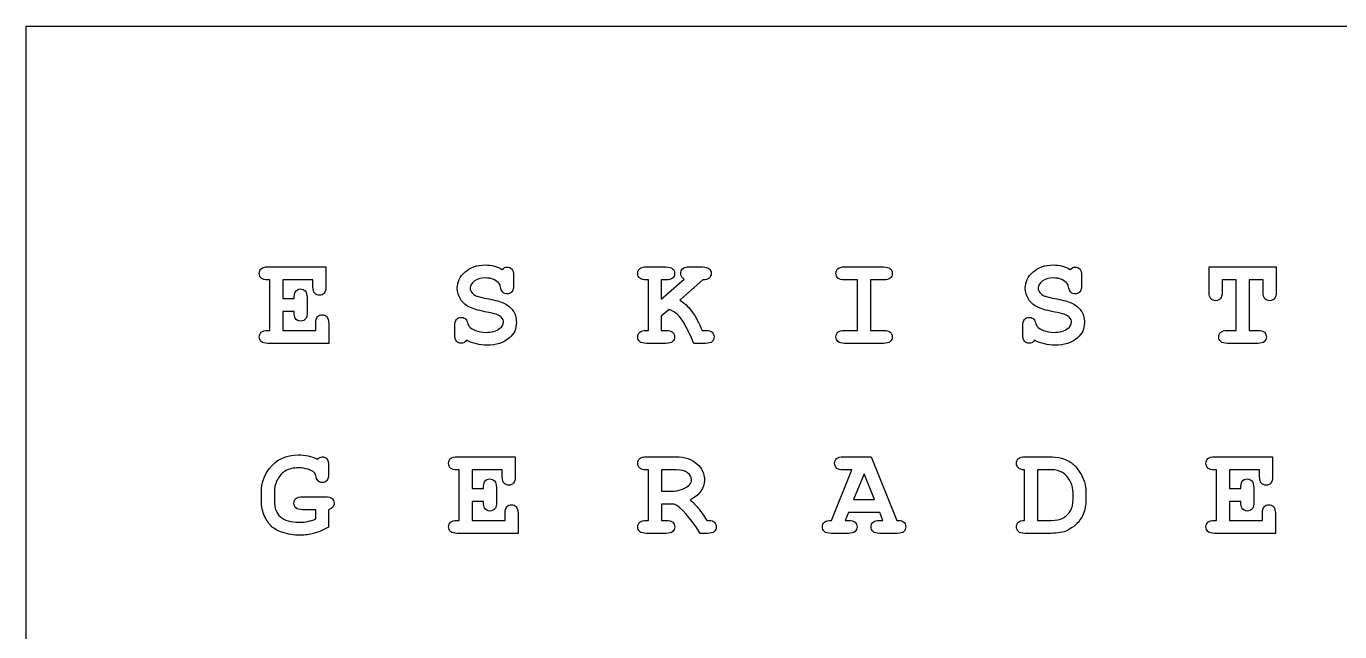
# Model space of a CAD drawing. Extents: x -6 to 224, y 54 to 284.
# Drawn here: x -6 to 108.9, y 231.3 to 284.2 of the extents above; entities that cross this region are included whole.
import ezdxf

# ---------------------------------------------------------------- set-up
doc = ezdxf.new("R2010")
doc.units = 0
doc.layers.add('Ebene_1', color=7, linetype='CONTINUOUS')

msp = doc.modelspace()

# ---------------------------------------------------------------- linework, layer by layer
at = {"layer": 'Ebene_1', "color": 2}
msp.add_lwpolyline([(-6.010717, 284.2012), (223.725, 284.2012), (223.725, 54.46548), (-6.010717, 54.46548)], close=True, dxfattribs=at)
at = {"layer": 'Ebene_1', "color": 7}
for points in [[(15.117473, 263.180947), (20.188654, 263.175447), (20.188654, 261.455655)], [(48.217952, 263.180947), (49.932232, 263.175447)], [(51.977237, 263.180959), (53.129277, 263.175459)], [(65.553672, 263.180947), (68.965695, 263.175447)], [(97.441474, 260.976086), (97.441474, 263.180947), (103.29538, 263.175447), (103.29538, 260.976098)], [(15.117473, 257.624697), (15.293862, 257.624697), (15.293862, 262.045444), (15.117473, 262.045444)], [(19.058662, 261.455655), (19.058662, 262.045456), (16.423853, 262.045456), (16.423853, 260.413858), (17.416041, 260.413858)], [(36.609358, 262.420269), (36.609358, 261.571397)], [(48.217952, 257.624697), (48.394341, 257.624697), (48.394341, 262.045444), (48.217952, 262.045444)], [(49.932232, 262.045456), (49.524333, 262.045456), (49.524333, 260.369761), (51.530756, 262.095065)], [(53.167862, 262.045468), (51.139389, 260.270554)], [(65.553672, 257.624697), (66.694688, 257.624697), (66.694688, 262.045444), (65.553672, 262.045444)], [(68.965695, 262.045456), (67.824679, 262.045444)], [(67.824679, 262.045444), (67.824679, 257.624697), (68.965695, 257.624697)], [(86.284882, 262.420269), (86.284882, 261.571397)], [(99.039998, 257.624697), (99.795163, 257.624697), (99.795163, 262.045444), (98.571465, 262.045444), (98.571465, 260.976086)], [(102.16539, 260.976098), (102.16539, 262.045456), (100.92515, 262.045444)], [(100.92515, 262.045444), (100.92515, 257.624697), (101.68583, 257.624697)], [(18.54603, 260.49654), (18.54603, 259.195672)], [(17.416045, 259.283867), (16.423853, 259.283855)], [(16.423853, 259.283855), (16.423853, 257.624697), (19.306709, 257.624697), (19.306709, 258.236546)], [(50.218864, 259.465756), (49.524333, 258.875955)], [(49.524333, 258.875955), (49.524333, 257.624697), (49.932232, 257.624697)], [(20.436701, 258.236546), (20.436701, 256.494705), (15.117473, 256.494705)], [(31.455495, 257.255381), (31.455495, 258.01606)], [(53.090692, 257.624721), (53.39386, 257.624721)], [(81.131018, 257.255381), (81.131018, 258.01606)], [(49.932232, 256.494705), (48.217952, 256.494705)], [(53.39386, 256.494729), (52.3686, 256.494729)], [(68.965695, 256.494705), (65.553672, 256.494705)], [(101.68583, 256.494705), (99.039998, 256.494705)], [(20.431189, 245.83111), (20.431189, 245.097993)], [(31.675981, 246.586279), (36.747162, 246.580779), (36.747162, 244.860987)], [(48.228977, 246.586279), (50.786616, 246.580779)], [(65.437917, 246.586279), (67.879801, 246.580779), (70.128759, 241.03004)], [(81.345992, 246.586279), (83.710706, 246.580779)], [(97.910007, 246.586279), (102.98119, 246.580779), (102.98119, 244.860987)], [(31.675981, 241.030028), (31.85237, 241.030028), (31.85237, 245.450775), (31.675981, 245.450775)], [(35.61717, 244.860987), (35.61717, 245.450787), (32.982361, 245.450787), (32.982361, 243.81919), (33.974549, 243.81919)], [(48.228977, 241.030028), (48.405365, 241.030028), (48.405365, 245.450775), (48.228977, 245.450775)], [(50.830713, 245.450775), (49.535357, 245.450775), (49.535357, 243.582155)], [(64.401632, 241.030028), (66.176545, 245.450775), (65.437917, 245.450775)], [(81.290871, 241.030028), (81.290871, 245.450775)], [(83.611487, 245.450775), (82.420862, 245.450775), (82.420862, 241.030028)], [(97.910007, 241.030028), (98.086396, 241.030028), (98.086396, 245.450775), (97.910007, 245.450775)], [(101.8512, 244.860987), (101.8512, 245.450787), (99.216387, 245.450787), (99.216387, 243.81919), (100.20857, 243.81919)], [(14.555233, 242.716747), (14.555233, 243.532546)], [(15.685225, 243.532542), (15.685225, 242.716743)], [(35.104538, 243.901872), (35.104538, 242.601004)], [(49.535357, 243.582155), (50.417301, 243.582155)], [(101.33858, 243.901872), (101.33858, 242.601004)], [(18.149157, 243.102594), (20.155581, 243.097094)], [(33.974553, 242.689198), (32.982361, 242.689186)], [(32.982361, 242.689186), (32.982361, 241.030028), (35.865217, 241.030028), (35.865217, 241.641877)], [(50.654324, 242.45218), (49.535357, 242.452164)], [(49.535357, 242.452164), (49.535357, 241.030028), (49.943256, 241.030028)], [(85.535229, 242.882112), (85.535229, 243.416791)], [(86.66522, 243.389242), (86.66522, 242.849051)], [(100.20857, 242.689198), (99.216387, 242.689186)], [(99.216387, 242.689186), (99.216387, 241.030028), (102.09924, 241.030028), (102.09924, 241.641877)], [(19.301197, 241.156804), (19.301197, 241.96709), (18.149157, 241.96709)], [(20.431189, 241.967094), (20.431189, 240.451252)], [(36.995209, 241.641877), (36.995209, 239.900037), (31.675981, 239.900037)], [(68.640478, 241.719047), (65.895425, 241.719047), (65.619818, 241.030028), (65.895425, 241.030028)], [(68.634966, 241.030044), (68.910573, 241.030044), (68.640478, 241.719047)], [(103.22923, 241.641877), (103.22923, 239.900037), (97.910007, 239.900037)], [(82.420862, 241.030028), (83.622512, 241.030028)], [(49.943256, 239.900037), (48.228977, 239.900037)], [(53.575765, 239.900053), (52.930843, 239.900053)], [(65.895425, 239.900037), (64.374071, 239.900037)], [(70.15632, 239.900053), (68.634966, 239.900053)], [(83.617, 239.900049), (81.345992, 239.900049)]]:
    msp.add_lwpolyline(points, dxfattribs=at)
for points in [[(32.491779, 256.781336)], [(82.167303, 256.781336)], [(68.171945, 242.849039), (67.262439, 245.086973), (66.347422, 242.849039)], [(20.431189, 241.967102)], [(81.290871, 241.03004)]]:
    msp.add_lwpolyline(points, close=True, dxfattribs=at)
for points in [[(14.533185, 263.021095), (14.650778, 263.127663), (14.84554, 263.180947), (15.117473, 263.180947)], [(32.359488, 262.734463), (32.811485, 263.142362), (33.399448, 263.346312), (34.123377, 263.346312)], [(34.123377, 263.346312), (34.413684, 263.346312), (34.681942, 263.313239), (34.928151, 263.247092)], [(34.928151, 263.247092), (35.178036, 263.184619), (35.404034, 263.087237), (35.606146, 262.954948)], [(35.606146, 262.954948), (35.753137, 263.098264), (35.900127, 263.169922), (36.047118, 263.169922)], [(36.047118, 263.169922), (36.212483, 263.169922), (36.346612, 263.111126), (36.449506, 262.993533)], [(47.633664, 263.021095), (47.751257, 263.127663), (47.946019, 263.180947), (48.217952, 263.180947)], [(49.932232, 263.175447), (50.204165, 263.175447), (50.39709, 263.124), (50.511008, 263.021107)], [(51.392949, 263.021107), (51.510541, 263.127675), (51.705304, 263.180959), (51.977237, 263.180959)], [(53.129277, 263.175459), (53.40121, 263.175459), (53.594135, 263.124012), (53.708053, 263.021119)], [(64.969384, 263.021095), (65.086977, 263.127663), (65.281739, 263.180947), (65.553672, 263.180947)], [(68.965695, 263.175447), (69.237628, 263.175447), (69.430553, 263.124), (69.544471, 263.021107)], [(82.035012, 262.734463), (82.487008, 263.142362), (83.074971, 263.346312), (83.798901, 263.346312)], [(83.798901, 263.346312), (84.089208, 263.346312), (84.357466, 263.313239), (84.603675, 263.247092)], [(84.603675, 263.247092), (84.853559, 263.184619), (85.079557, 263.087237), (85.28167, 262.954948)], [(85.28167, 262.954948), (85.428661, 263.098264), (85.575651, 263.169922), (85.722642, 263.169922)], [(85.722642, 263.169922), (85.888007, 263.169922), (86.022136, 263.111126), (86.125029, 262.993533)], [(14.362308, 262.613195), (14.362308, 262.782234), (14.419267, 262.918201), (14.533185, 263.021095)], [(14.533185, 262.199784), (14.419267, 262.306352), (14.362308, 262.444156), (14.362308, 262.613195)], [(15.117473, 262.045444), (14.84554, 262.045444), (14.650778, 262.096891), (14.533185, 262.199784)], [(31.681493, 261.317839), (31.681493, 261.85803), (31.907491, 262.330238), (32.359488, 262.734463)], [(33.15875, 261.929687), (32.923565, 261.742274), (32.805972, 261.545674), (32.805972, 261.339887)], [(34.128889, 262.216319), (33.72099, 262.216319), (33.39761, 262.120775), (33.15875, 261.929687)], [(34.867518, 262.073003), (34.654381, 262.168547), (34.408172, 262.216319), (34.128889, 262.216319)], [(35.347075, 261.720225), (35.240506, 261.859866), (35.080654, 261.977459), (34.867518, 262.073003)], [(36.449506, 262.993533), (36.556074, 262.879615), (36.609358, 262.688527), (36.609358, 262.420269)], [(47.462787, 262.613195), (47.462787, 262.782234), (47.519746, 262.918201), (47.633664, 263.021095)], [(47.633664, 262.199784), (47.519746, 262.306352), (47.462787, 262.444156), (47.462787, 262.613195)], [(48.217952, 262.045444), (47.946019, 262.045444), (47.751257, 262.096891), (47.633664, 262.199784)], [(50.511008, 262.199796), (50.39709, 262.096903), (50.204165, 262.045456), (49.932232, 262.045456)], [(50.511008, 263.021107), (50.628601, 262.918213), (50.687397, 262.782246), (50.687397, 262.613207)], [(50.687397, 262.613207), (50.687397, 262.444168), (50.628601, 262.306364), (50.511008, 262.199796)], [(51.222072, 262.602183), (51.222072, 262.774897), (51.279031, 262.914538), (51.392949, 263.021107)], [(51.288222, 262.332088), (51.244122, 262.405583), (51.222072, 262.495615), (51.222072, 262.602183)], [(51.530756, 262.095065), (51.413163, 262.179584), (51.332319, 262.258592), (51.288222, 262.332088)], [(53.708053, 262.20532), (53.594135, 262.098752), (53.414071, 262.045468), (53.167862, 262.045468)], [(53.708053, 263.021119), (53.825646, 262.918225), (53.884442, 262.782258), (53.884442, 262.613219)], [(53.884442, 262.613219), (53.884442, 262.447854), (53.825646, 262.311888), (53.708053, 262.20532)], [(64.798507, 262.613195), (64.798507, 262.782234), (64.855466, 262.918201), (64.969384, 263.021095)], [(64.969384, 262.199784), (64.855466, 262.306352), (64.798507, 262.444156), (64.798507, 262.613195)], [(65.553672, 262.045444), (65.281739, 262.045444), (65.086977, 262.096891), (64.969384, 262.199784)], [(69.544471, 262.199796), (69.430553, 262.096903), (69.237628, 262.045456), (68.965695, 262.045456)], [(69.544471, 263.021107), (69.662064, 262.918213), (69.72086, 262.782246), (69.72086, 262.613207)], [(69.72086, 262.613207), (69.72086, 262.444168), (69.662064, 262.306364), (69.544471, 262.199796)], [(81.357017, 261.317839), (81.357017, 261.85803), (81.583015, 262.330238), (82.035012, 262.734463)], [(82.834274, 261.929687), (82.599089, 261.742274), (82.481496, 261.545674), (82.481496, 261.339887)], [(83.804413, 262.216319), (83.396514, 262.216319), (83.073134, 262.120775), (82.834274, 261.929687)], [(84.543041, 262.073003), (84.329904, 262.168547), (84.083695, 262.216319), (83.804413, 262.216319)], [(85.022599, 261.720225), (84.91603, 261.859866), (84.756178, 261.977459), (84.543041, 262.073003)], [(86.125029, 262.993533), (86.231598, 262.879615), (86.284882, 262.688527), (86.284882, 262.420269)], [(17.416041, 260.413858), (17.416041, 260.707839), (17.443601, 260.89709), (17.498721, 260.98161)], [(17.498721, 260.98161), (17.612639, 261.161673), (17.774329, 261.251705), (17.983791, 261.251705)], [(17.983791, 261.251705), (18.149155, 261.251705), (18.283284, 261.192909), (18.386178, 261.075317)], [(18.386178, 261.075317), (18.492746, 260.961399), (18.54603, 260.768473), (18.54603, 260.49654)], [(19.213003, 260.876879), (19.110109, 260.990797), (19.058662, 261.183722), (19.058662, 261.455655)], [(19.626414, 260.706002), (19.457375, 260.706002), (19.319571, 260.762961), (19.213003, 260.876879)], [(20.034314, 260.876879), (19.93142, 260.762961), (19.795453, 260.706002), (19.626414, 260.706002)], [(20.188654, 261.455655), (20.188654, 261.187397), (20.137207, 260.994472), (20.034314, 260.876879)], [(31.957101, 260.364237), (31.773362, 260.658218), (31.681493, 260.976086), (31.681493, 261.317839)], [(32.805972, 261.339887), (32.805972, 261.200246), (32.853744, 261.064279), (32.949288, 260.931988)], [(32.949288, 260.931988), (33.048507, 260.803371), (33.191823, 260.702314), (33.379236, 260.628819)], [(35.501415, 261.317838), (35.460995, 261.505251), (35.409548, 261.63938), (35.347075, 261.720225)], [(35.683316, 260.943012), (35.602471, 261.005485), (35.541838, 261.130427), (35.501415, 261.317838)], [(36.047118, 260.816232), (35.907477, 260.816232), (35.78621, 260.858492), (35.683316, 260.943012)], [(36.449506, 260.987109), (36.346612, 260.873191), (36.212483, 260.816232), (36.047118, 260.816232)], [(36.609358, 261.571397), (36.609358, 261.299464), (36.556074, 261.104702), (36.449506, 260.987109)], [(81.632624, 260.364237), (81.448886, 260.658218), (81.357017, 260.976086), (81.357017, 261.317839)], [(82.481496, 261.339887), (82.481496, 261.200246), (82.529268, 261.064279), (82.624812, 260.931988)], [(82.624812, 260.931988), (82.724031, 260.803371), (82.867347, 260.702314), (83.05476, 260.628819)], [(85.176939, 261.317838), (85.136519, 261.505251), (85.085072, 261.63938), (85.022599, 261.720225)], [(85.35884, 260.943012), (85.277995, 261.005485), (85.217362, 261.130427), (85.176939, 261.317838)], [(85.722642, 260.816232), (85.583001, 260.816232), (85.461733, 260.858492), (85.35884, 260.943012)], [(86.125029, 260.987109), (86.022136, 260.873191), (85.888007, 260.816232), (85.722642, 260.816232)], [(86.284882, 261.571397), (86.284882, 261.299464), (86.231598, 261.104702), (86.125029, 260.987109)], [(97.595814, 260.391798), (97.492921, 260.50939), (97.441474, 260.704153), (97.441474, 260.976086)], [(98.571465, 260.976086), (98.571465, 260.704153), (98.518181, 260.50939), (98.411613, 260.391798)], [(102.31973, 260.39181), (102.216837, 260.509402), (102.16539, 260.704165), (102.16539, 260.976098)], [(103.29538, 260.976098), (103.29538, 260.704165), (103.242097, 260.509402), (103.13553, 260.39181)], [(32.706753, 259.68073), (32.390723, 259.84242), (32.140839, 260.070256), (31.957101, 260.364237)], [(34.10684, 259.267318), (33.489479, 259.381236), (33.022784, 259.51904), (32.706753, 259.68073)], [(33.379236, 260.628819), (33.504178, 260.577372), (33.855118, 260.49469), (34.432057, 260.380772)], [(34.432057, 260.380772), (35.012671, 260.266855), (35.457318, 260.141913), (35.765999, 260.005946)], [(35.765999, 260.005946), (36.078354, 259.869979), (36.337425, 259.656843), (36.543212, 259.366536)], [(51.139389, 260.270554), (51.51789, 260.053743), (51.872506, 259.723014), (52.203235, 259.278367)], [(82.382277, 259.68073), (82.066247, 259.84242), (81.816363, 260.070256), (81.632624, 260.364237)], [(83.782364, 259.267318), (83.165003, 259.381236), (82.698307, 259.51904), (82.382277, 259.68073)], [(83.05476, 260.628819), (83.179702, 260.577372), (83.530642, 260.49469), (84.107581, 260.380772)], [(84.107581, 260.380772), (84.688194, 260.266855), (85.132841, 260.141913), (85.441522, 260.005946)], [(85.441522, 260.005946), (85.753877, 259.869979), (86.012949, 259.656843), (86.218736, 259.366536)], [(98.003713, 260.220921), (97.838348, 260.220921), (97.702382, 260.27788), (97.595814, 260.391798)], [(98.411613, 260.391798), (98.308719, 260.27788), (98.172752, 260.220921), (98.003713, 260.220921)], [(102.72763, 260.220933), (102.562263, 260.220933), (102.426297, 260.277892), (102.31973, 260.39181)], [(103.13553, 260.39181), (103.032637, 260.277892), (102.89667, 260.220933), (102.72763, 260.220933)], [(17.498725, 258.710603), (17.443605, 258.795122), (17.416045, 258.98621), (17.416045, 259.283867)], [(17.983795, 258.440507), (17.774333, 258.440507), (17.612643, 258.530539), (17.498725, 258.710603)], [(18.45784, 258.699579), (18.340247, 258.526864), (18.182232, 258.440507), (17.983795, 258.440507)], [(18.54603, 259.195672), (18.54603, 258.949463), (18.516633, 258.784098), (18.45784, 258.699579)], [(19.306709, 258.236546), (19.306709, 258.508479), (19.358156, 258.701404), (19.46105, 258.815322)], [(19.46105, 258.815322), (19.567618, 258.932915), (19.705422, 258.991711), (19.874461, 258.991711)], [(19.874461, 258.991711), (20.039826, 258.991711), (20.173955, 258.932915), (20.276848, 258.815322)], [(20.276848, 258.815322), (20.383417, 258.701404), (20.436701, 258.508479), (20.436701, 258.236546)], [(31.455495, 258.01606), (31.455495, 258.287993), (31.506942, 258.480918), (31.609835, 258.594836)], [(31.609835, 258.594836), (31.716403, 258.712428), (31.856044, 258.771224), (32.028759, 258.771224)], [(32.028759, 258.771224), (32.16105, 258.771224), (32.271293, 258.736314), (32.359488, 258.666494)], [(32.359488, 258.666494), (32.451357, 258.596673), (32.521178, 258.479081), (32.56895, 258.313716)], [(35.093516, 259.04132), (34.946525, 259.09644), (34.617633, 259.171773), (34.10684, 259.267318)], [(35.578585, 258.732639), (35.479366, 258.857582), (35.317677, 258.960475), (35.093516, 259.04132)], [(35.727413, 258.341277), (35.727413, 258.480918), (35.677804, 258.611372), (35.578585, 258.732639)], [(36.543212, 259.366536), (36.748999, 259.076229), (36.851893, 258.730801), (36.851893, 258.330251)], [(50.946468, 259.008247), (50.744356, 259.199335), (50.501821, 259.351838), (50.218864, 259.465756)], [(51.596902, 258.104254), (51.369067, 258.519503), (51.152255, 258.820834), (50.946468, 259.008247)], [(52.203235, 259.278367), (52.537639, 258.83372), (52.833458, 258.282504), (53.090692, 257.624721)], [(81.131018, 258.01606), (81.131018, 258.287993), (81.182465, 258.480918), (81.285359, 258.594836)], [(81.285359, 258.594836), (81.391927, 258.712428), (81.531568, 258.771224), (81.704282, 258.771224)], [(81.704282, 258.771224), (81.836574, 258.771224), (81.946817, 258.736314), (82.035012, 258.666494)], [(82.035012, 258.666494), (82.126881, 258.596673), (82.196701, 258.479081), (82.244473, 258.313716)], [(84.76904, 259.04132), (84.622049, 259.09644), (84.293157, 259.171773), (83.782364, 259.267318)], [(85.254109, 258.732639), (85.15489, 258.857582), (84.993201, 258.960475), (84.76904, 259.04132)], [(85.402937, 258.341277), (85.402937, 258.480918), (85.353328, 258.611372), (85.254109, 258.732639)], [(86.218736, 259.366536), (86.424523, 259.076229), (86.527416, 258.730801), (86.527416, 258.330251)], [(14.362308, 257.062457), (14.362308, 257.227822), (14.421104, 257.361951), (14.538697, 257.464844)], [(14.538697, 257.464844), (14.65629, 257.571413), (14.849215, 257.624697), (15.117473, 257.624697)], [(32.56895, 258.313716), (32.616723, 258.152026), (32.666333, 258.041783), (32.717778, 257.982987)], [(32.717778, 257.982987), (32.824346, 257.869069), (33.013597, 257.753314), (33.28553, 257.635721)], [(33.28553, 257.635721), (33.557463, 257.518128), (33.855119, 257.459332), (34.178498, 257.459332)], [(34.178498, 257.459332), (34.681941, 257.459332), (35.095353, 257.576925), (35.418733, 257.81211)], [(35.418733, 257.81211), (35.62452, 257.955426), (35.727413, 258.131815), (35.727413, 258.341277)], [(36.851893, 258.330251), (36.851893, 257.771686), (36.655293, 257.325202), (36.262092, 256.990798)], [(47.462787, 257.062457), (47.462787, 257.227822), (47.521583, 257.361951), (47.639176, 257.464844)], [(47.639176, 257.464844), (47.756769, 257.571413), (47.949694, 257.624697), (48.217952, 257.624697)], [(49.932232, 257.624697), (50.204165, 257.624697), (50.39709, 257.571413), (50.511008, 257.464844)], [(50.511008, 257.464844), (50.628601, 257.361951), (50.687397, 257.225984), (50.687397, 257.056945)], [(52.3686, 256.494729), (52.133417, 257.056953), (51.876185, 257.593461), (51.596902, 258.104254)], [(53.39386, 257.624721), (53.662118, 257.624721), (53.853206, 257.571437), (53.967124, 257.464868)], [(53.967124, 257.464868), (54.084717, 257.361975), (54.143513, 257.226008), (54.143513, 257.056969)], [(64.798507, 257.062457), (64.798507, 257.227822), (64.855466, 257.361951), (64.969384, 257.464844)], [(64.969384, 257.464844), (65.086977, 257.571413), (65.281739, 257.624697), (65.553672, 257.624697)], [(68.965695, 257.624697), (69.237628, 257.624697), (69.430553, 257.571413), (69.544471, 257.464844)], [(69.544471, 257.464844), (69.662064, 257.361951), (69.72086, 257.225984), (69.72086, 257.056945)], [(82.244473, 258.313716), (82.292246, 258.152026), (82.341856, 258.041783), (82.393302, 257.982987)], [(82.393302, 257.982987), (82.49987, 257.869069), (82.68912, 257.753314), (82.961053, 257.635721)], [(82.961053, 257.635721), (83.232986, 257.518128), (83.530643, 257.459332), (83.854022, 257.459332)], [(83.854022, 257.459332), (84.357465, 257.459332), (84.770877, 257.576925), (85.094257, 257.81211)], [(85.094257, 257.81211), (85.300044, 257.955426), (85.402937, 258.131815), (85.402937, 258.341277)], [(86.527416, 258.330251), (86.527416, 257.771686), (86.330816, 257.325202), (85.937616, 256.990798)], [(98.284833, 257.062457), (98.284833, 257.227822), (98.341792, 257.361951), (98.45571, 257.464844)], [(98.45571, 257.464844), (98.573303, 257.571413), (98.768065, 257.624697), (99.039998, 257.624697)], [(101.68583, 257.624697), (101.957763, 257.624697), (102.15069, 257.571413), (102.26461, 257.464844)], [(102.26461, 257.464844), (102.382203, 257.361951), (102.441, 257.225984), (102.441, 257.056945)], [(14.533185, 256.649045), (14.419267, 256.755614), (14.362308, 256.893418), (14.362308, 257.062457)], [(15.117473, 256.494705), (14.84554, 256.494705), (14.650778, 256.546152), (14.533185, 256.649045)], [(31.609835, 256.676605), (31.506942, 256.794198), (31.455495, 256.987123), (31.455495, 257.255381)], [(32.028759, 256.505729), (31.856044, 256.505729), (31.716403, 256.562688), (31.609835, 256.676605)], [(32.249245, 256.555339), (32.190452, 256.522266), (32.116956, 256.505729), (32.028759, 256.505729)], [(32.491779, 256.781337), (32.39256, 256.663744), (32.311716, 256.588412), (32.249245, 256.555339)], [(33.351675, 256.445095), (33.057694, 256.51859), (32.771062, 256.630671), (32.491779, 256.781336)], [(34.266693, 256.32934), (33.954338, 256.32934), (33.649332, 256.367925), (33.351675, 256.445095)], [(36.262092, 256.990798), (35.740275, 256.549826), (35.075142, 256.32934), (34.266693, 256.32934)], [(47.633664, 256.649045), (47.519746, 256.755614), (47.462787, 256.893418), (47.462787, 257.062457)], [(48.217952, 256.494705), (47.946019, 256.494705), (47.751257, 256.546152), (47.633664, 256.649045)], [(50.511008, 256.649045), (50.39709, 256.546152), (50.204165, 256.494705), (49.932232, 256.494705)], [(50.687397, 257.056945), (50.687397, 256.89158), (50.628601, 256.755614), (50.511008, 256.649045)], [(53.972636, 256.649069), (53.858719, 256.546176), (53.665793, 256.494729), (53.39386, 256.494729)], [(54.143513, 257.056969), (54.143513, 256.891604), (54.086554, 256.755638), (53.972636, 256.649069)], [(64.969384, 256.649045), (64.855466, 256.755614), (64.798507, 256.893418), (64.798507, 257.062457)], [(65.553672, 256.494705), (65.281739, 256.494705), (65.086977, 256.546152), (64.969384, 256.649045)], [(69.544471, 256.649045), (69.430553, 256.546152), (69.237628, 256.494705), (68.965695, 256.494705)], [(69.72086, 257.056945), (69.72086, 256.89158), (69.662064, 256.755614), (69.544471, 256.649045)], [(81.285359, 256.676605), (81.182465, 256.794198), (81.131018, 256.987123), (81.131018, 257.255381)], [(81.704282, 256.505729), (81.531568, 256.505729), (81.391927, 256.562688), (81.285359, 256.676605)], [(81.924768, 256.555339), (81.865975, 256.522266), (81.792479, 256.505729), (81.704282, 256.505729)], [(82.167303, 256.781337), (82.068084, 256.663744), (81.987239, 256.588412), (81.924768, 256.555339)], [(83.027199, 256.445095), (82.733218, 256.51859), (82.446586, 256.630671), (82.167303, 256.781336)], [(83.942217, 256.32934), (83.629862, 256.32934), (83.324856, 256.367925), (83.027199, 256.445095)], [(85.937616, 256.990798), (85.415799, 256.549826), (84.750666, 256.32934), (83.942217, 256.32934)], [(98.45571, 256.649045), (98.341792, 256.755614), (98.284833, 256.893418), (98.284833, 257.062457)], [(99.039998, 256.494705), (98.768065, 256.494705), (98.573303, 256.546152), (98.45571, 256.649045)], [(102.26461, 256.649045), (102.15069, 256.546152), (101.957763, 256.494705), (101.68583, 256.494705)], [(102.441, 257.056945), (102.441, 256.89158), (102.382203, 256.755614), (102.26461, 256.649045)], [(15.244252, 245.549994), (15.861613, 246.351093), (16.701298, 246.751643), (17.763306, 246.751643)], [(17.763306, 246.751643), (18.071987, 246.751643), (18.364131, 246.720406), (18.639739, 246.657933)], [(18.639739, 246.657933), (18.919021, 246.59546), (19.183604, 246.501753), (19.433489, 246.376813)], [(19.433489, 246.376813), (19.584154, 246.51278), (19.731145, 246.580763), (19.874461, 246.580763)], [(19.874461, 246.580763), (20.039826, 246.580763), (20.173955, 246.523804), (20.276848, 246.409886)], [(20.276848, 246.409886), (20.379742, 246.295968), (20.431189, 246.103043), (20.431189, 245.83111)], [(30.920816, 246.018527), (30.920816, 246.187566), (30.977775, 246.323533), (31.091693, 246.426426)], [(31.091693, 245.605115), (30.977775, 245.711684), (30.920816, 245.849488), (30.920816, 246.018527)], [(31.091693, 246.426426), (31.209285, 246.532995), (31.404048, 246.586279), (31.675981, 246.586279)], [(47.473812, 246.018527), (47.473812, 246.187566), (47.530771, 246.323533), (47.644688, 246.426426)], [(47.644688, 245.605115), (47.530771, 245.711684), (47.473812, 245.849488), (47.473812, 246.018527)], [(47.644688, 246.426426), (47.762281, 246.532995), (47.957044, 246.586279), (48.228977, 246.586279)], [(50.786616, 246.580779), (51.584041, 246.580779), (52.201402, 246.382341), (52.638699, 245.985466)], [(52.638699, 245.985466), (53.079672, 245.592266), (53.300158, 245.112709), (53.300158, 244.546794)], [(64.682752, 246.018527), (64.682752, 246.187566), (64.739711, 246.323533), (64.853628, 246.426426)], [(64.853628, 245.605115), (64.739711, 245.711684), (64.682752, 245.849488), (64.682752, 246.018527)], [(64.853628, 246.426426), (64.971221, 246.532995), (65.165984, 246.586279), (65.437917, 246.586279)], [(80.590827, 246.018527), (80.590827, 246.187566), (80.647786, 246.323533), (80.761704, 246.426426)], [(80.761704, 245.610628), (80.647786, 245.717196), (80.590827, 245.853162), (80.590827, 246.018527)], [(80.761704, 246.426426), (80.879297, 246.532995), (81.074059, 246.586279), (81.345992, 246.586279)], [(83.710706, 246.580779), (84.078183, 246.580779), (84.436473, 246.512796), (84.785576, 246.376829)], [(84.785576, 246.376829), (85.138354, 246.240862), (85.421311, 246.068148), (85.634448, 245.858686)], [(85.634448, 245.858686), (85.796137, 245.700671), (85.963339, 245.48386), (86.136054, 245.208252)], [(97.154842, 246.018527), (97.154842, 246.187566), (97.211801, 246.323533), (97.325719, 246.426426)], [(97.325719, 245.605115), (97.211801, 245.711684), (97.154842, 245.849488), (97.154842, 246.018527)], [(97.325719, 246.426426), (97.443311, 246.532995), (97.638074, 246.586279), (97.910007, 246.586279)], [(14.555233, 243.532546), (14.555233, 244.285873), (14.784906, 244.958356), (15.244252, 245.549994)], [(16.633315, 245.34604), (16.39813, 245.210074), (16.181318, 244.973051), (15.982881, 244.634972)], [(17.801892, 245.621648), (17.35357, 245.621648), (16.964044, 245.529779), (16.633315, 245.34604)], [(18.645251, 245.494868), (18.395367, 245.579388), (18.114247, 245.621648), (17.801892, 245.621648)], [(19.174418, 245.213748), (19.075199, 245.320317), (18.89881, 245.414023), (18.645251, 245.494868)], [(19.339782, 244.827898), (19.292009, 245.018986), (19.236887, 245.147603), (19.174418, 245.213748)], [(19.527195, 244.464096), (19.4537, 244.519216), (19.391229, 244.640483), (19.339782, 244.827898)], [(20.431189, 245.097993), (20.431189, 244.82606), (20.377905, 244.631298), (20.271336, 244.513705)], [(31.675981, 245.450775), (31.404048, 245.450775), (31.209285, 245.502222), (31.091693, 245.605115)], [(35.771511, 244.282211), (35.668617, 244.396128), (35.61717, 244.589054), (35.61717, 244.860987)], [(36.747162, 244.860987), (36.747162, 244.592728), (36.695715, 244.399803), (36.592822, 244.282211)], [(48.228977, 245.450775), (47.957044, 245.450775), (47.762281, 245.502222), (47.644688, 245.605115)], [(51.828413, 245.175167), (51.600577, 245.358906), (51.26801, 245.450775), (50.830713, 245.450775)], [(52.170166, 244.585367), (52.170166, 244.798504), (52.056248, 244.995104), (51.828413, 245.175167)], [(65.437917, 245.450775), (65.165984, 245.450775), (64.971221, 245.502222), (64.853628, 245.605115)], [(81.290871, 245.450775), (81.052011, 245.454442), (80.875622, 245.507726), (80.761704, 245.610628)], [(84.609187, 245.213752), (84.344604, 245.371767), (84.012037, 245.450775), (83.611487, 245.450775)], [(85.331279, 244.353857), (85.118142, 244.77278), (84.877445, 245.059412), (84.609187, 245.213752)], [(86.136054, 245.208252), (86.312443, 244.932645), (86.444734, 244.658875), (86.532929, 244.386942)], [(97.910007, 245.450775), (97.638074, 245.450775), (97.443311, 245.502222), (97.325719, 245.605115)], [(102.00554, 244.282211), (101.902647, 244.396128), (101.8512, 244.589054), (101.8512, 244.860987)], [(102.98119, 244.860987), (102.98119, 244.592728), (102.929743, 244.399803), (102.82685, 244.282211)], [(15.982881, 244.634972), (15.784444, 244.296893), (15.685225, 243.929417), (15.685225, 243.532542)], [(19.868949, 244.342828), (19.736657, 244.342828), (19.622739, 244.383251), (19.527195, 244.464096)], [(20.271336, 244.513705), (20.168443, 244.399787), (20.034314, 244.342828), (19.868949, 244.342828)], [(33.974549, 243.81919), (33.974549, 244.113171), (34.002109, 244.302422), (34.057229, 244.386942)], [(34.057229, 244.386942), (34.171147, 244.567005), (34.332837, 244.657037), (34.542298, 244.657037)], [(34.542298, 244.657037), (34.707663, 244.657037), (34.841792, 244.598241), (34.944686, 244.480648)], [(34.944686, 244.480648), (35.051254, 244.36673), (35.104538, 244.173805), (35.104538, 243.901872)], [(36.184922, 244.111334), (36.015883, 244.111334), (35.878079, 244.168293), (35.771511, 244.282211)], [(36.592822, 244.282211), (36.489928, 244.168293), (36.353961, 244.111334), (36.184922, 244.111334)], [(50.417301, 243.582155), (50.744356, 243.582155), (51.0365, 243.631764), (51.293734, 243.730983)], [(51.293734, 243.730983), (51.639162, 243.863275), (51.870672, 244.002916), (51.988265, 244.149907)], [(51.988265, 244.149907), (52.109532, 244.296898), (52.170166, 244.442051), (52.170166, 244.585367)], [(52.991477, 243.582167), (52.78569, 243.295535), (52.475172, 243.040139), (52.059923, 242.815978)], [(53.300158, 244.546794), (53.300158, 244.194016), (53.197264, 243.872474), (52.991477, 243.582167)], [(85.535229, 243.416791), (85.535229, 243.773243), (85.467246, 244.085598), (85.331279, 244.353857)], [(86.532929, 244.386942), (86.621123, 244.115009), (86.66522, 243.782442), (86.66522, 243.389242)], [(100.20857, 243.81919), (100.20857, 244.113171), (100.236137, 244.302422), (100.29127, 244.386942)], [(100.29127, 244.386942), (100.405183, 244.567005), (100.566873, 244.657037), (100.77634, 244.657037)], [(100.77634, 244.657037), (100.9417, 244.657037), (101.075827, 244.598241), (101.17872, 244.480648)], [(101.17872, 244.480648), (101.285293, 244.36673), (101.33858, 244.173805), (101.33858, 243.901872)], [(102.41895, 244.111334), (102.24991, 244.111334), (102.112107, 244.168293), (102.00554, 244.282211)], [(102.82685, 244.282211), (102.723957, 244.168293), (102.58799, 244.111334), (102.41895, 244.111334)], [(14.836353, 241.388318), (14.64894, 241.785193), (14.555233, 242.228003), (14.555233, 242.716747)], [(15.685225, 242.716743), (15.685225, 242.110406), (15.859776, 241.649223), (16.208879, 241.333193)], [(17.393992, 242.534842), (17.393992, 242.703881), (17.450951, 242.839848), (17.564869, 242.942741)], [(17.564869, 242.121431), (17.450951, 242.227999), (17.393992, 242.365803), (17.393992, 242.534842)], [(17.564869, 242.942741), (17.682462, 243.04931), (17.877224, 243.102594), (18.149157, 243.102594)], [(20.155581, 243.097094), (20.427514, 243.097094), (20.620439, 243.045647), (20.734357, 242.942753)], [(20.734357, 242.942753), (20.85195, 242.83986), (20.910746, 242.703893), (20.910746, 242.534854)], [(20.910746, 242.534854), (20.910746, 242.402562), (20.870324, 242.286807), (20.789479, 242.187588)], [(34.057233, 242.115934), (34.002113, 242.200454), (33.974553, 242.391542), (33.974553, 242.689198)], [(35.104538, 242.601004), (35.104538, 242.354795), (35.075141, 242.18943), (35.016348, 242.10491)], [(36.019558, 242.220653), (36.126126, 242.338246), (36.26393, 242.397042), (36.432969, 242.397042)], [(36.432969, 242.397042), (36.598334, 242.397042), (36.732463, 242.338246), (36.835356, 242.220653)], [(52.930843, 239.900053), (52.015826, 241.314839), (51.256986, 242.165548), (50.654324, 242.45218)], [(52.059923, 242.815978), (52.298783, 242.606516), (52.554179, 242.338258), (52.826112, 242.011203)], [(85.309231, 241.867875), (85.459896, 242.128784), (85.535229, 242.466863), (85.535229, 242.882112)], [(86.66522, 242.849051), (86.66522, 242.371331), (86.584375, 241.946895), (86.422686, 241.575743)], [(100.29127, 242.115934), (100.236137, 242.200454), (100.20857, 242.391542), (100.20857, 242.689198)], [(101.33858, 242.601004), (101.33858, 242.354795), (101.30918, 242.18943), (101.25038, 242.10491)], [(102.25358, 242.220653), (102.360153, 242.338246), (102.49796, 242.397042), (102.667, 242.397042)], [(102.667, 242.397042), (102.83236, 242.397042), (102.966487, 242.338246), (103.06938, 242.220653)], [(15.448202, 240.495349), (15.227716, 240.697462), (15.023766, 240.995118), (14.836353, 241.388318)], [(16.208879, 241.333193), (16.561657, 241.020838), (17.120222, 240.86466), (17.884574, 240.86466)], [(18.149157, 241.96709), (17.877224, 241.96709), (17.682462, 242.018537), (17.564869, 242.121431)], [(20.789479, 242.187588), (20.712308, 242.088369), (20.592878, 242.014874), (20.431189, 241.967102)], [(34.542302, 241.845839), (34.332841, 241.845839), (34.171151, 241.935871), (34.057233, 242.115934)], [(35.016348, 242.10491), (34.898755, 241.932196), (34.74074, 241.845839), (34.542302, 241.845839)], [(35.865217, 241.641877), (35.865217, 241.91381), (35.916664, 242.106736), (36.019558, 242.220653)], [(36.835356, 242.220653), (36.941925, 242.106736), (36.995209, 241.91381), (36.995209, 241.641877)], [(52.826112, 242.011203), (52.995151, 241.801742), (53.222987, 241.474687), (53.509619, 241.03004)], [(83.622512, 241.030028), (84.070833, 241.030028), (84.408912, 241.094337), (84.636748, 241.222954)], [(84.636748, 241.222954), (84.934404, 241.391993), (85.158565, 241.606967), (85.309231, 241.867875)], [(86.422686, 241.575743), (86.260996, 241.208266), (86.047859, 240.906935), (85.783276, 240.67175)], [(100.77634, 241.845839), (100.566873, 241.845839), (100.405183, 241.935871), (100.29127, 242.115934)], [(101.25038, 242.10491), (101.132787, 241.932196), (100.974773, 241.845839), (100.77634, 241.845839)], [(102.09924, 241.641877), (102.09924, 241.91381), (102.150687, 242.106736), (102.25358, 242.220653)], [(103.06938, 242.220653), (103.175947, 242.106736), (103.22923, 241.91381), (103.22923, 241.641877)], [(16.36322, 239.993743), (15.977369, 240.126035), (15.672363, 240.293237), (15.448202, 240.495349)], [(17.884574, 240.86466), (18.402716, 240.86466), (18.874924, 240.962041), (19.301197, 241.156804)], [(20.431189, 240.451252), (19.920396, 240.175645), (19.484935, 239.988231), (19.124808, 239.889012)], [(30.920816, 240.467789), (30.920816, 240.633153), (30.979612, 240.767282), (31.097205, 240.870176)], [(31.091693, 240.054377), (30.977775, 240.160945), (30.920816, 240.298749), (30.920816, 240.467789)], [(31.097205, 240.870176), (31.214798, 240.976744), (31.407723, 241.030028), (31.675981, 241.030028)], [(47.473812, 240.467789), (47.473812, 240.633153), (47.532608, 240.767282), (47.6502, 240.870176)], [(47.644688, 240.054377), (47.530771, 240.160945), (47.473812, 240.298749), (47.473812, 240.467789)], [(47.6502, 240.870176), (47.767793, 240.976744), (47.960718, 241.030028), (48.228977, 241.030028)], [(49.943256, 241.030028), (50.215189, 241.030028), (50.408115, 240.976744), (50.522032, 240.870176)], [(50.522032, 240.870176), (50.639625, 240.767282), (50.698421, 240.631315), (50.698421, 240.462276)], [(50.698421, 240.462276), (50.698421, 240.296911), (50.639625, 240.160945), (50.522032, 240.054377)], [(53.509619, 241.03004), (53.796251, 241.03004), (53.985502, 241.000643), (54.077371, 240.94185)], [(54.077371, 240.94185), (54.242736, 240.827932), (54.325418, 240.668079), (54.325418, 240.462292)], [(54.325418, 240.462292), (54.325418, 240.296927), (54.268459, 240.160961), (54.154541, 240.054393)], [(63.618906, 240.467789), (63.618906, 240.636828), (63.67954, 240.774632), (63.800807, 240.8812)], [(63.795295, 240.054377), (63.677702, 240.160945), (63.618906, 240.298749), (63.618906, 240.467789)], [(63.800807, 240.8812), (63.922074, 240.987768), (64.122349, 241.037377), (64.401632, 241.030028)], [(65.895425, 241.030028), (66.167358, 241.030028), (66.360284, 240.976744), (66.474201, 240.870176)], [(66.474201, 240.870176), (66.591794, 240.767282), (66.65059, 240.631315), (66.65059, 240.462276)], [(66.65059, 240.462276), (66.65059, 240.296911), (66.591794, 240.160945), (66.474201, 240.054377)], [(67.879801, 240.467805), (67.879801, 240.633169), (67.93676, 240.767298), (68.050677, 240.870192)], [(68.050677, 240.054393), (67.93676, 240.160961), (67.879801, 240.298765), (67.879801, 240.467805)], [(68.050677, 240.870192), (68.16827, 240.97676), (68.363033, 241.030044), (68.634966, 241.030044)], [(70.128759, 241.03004), (70.393342, 241.03004), (70.567894, 241.000643), (70.652414, 240.94185)], [(70.652414, 240.94185), (70.821453, 240.820583), (70.905973, 240.66073), (70.905973, 240.462292)], [(70.905973, 240.462292), (70.905973, 240.296927), (70.849014, 240.160961), (70.735096, 240.054393)], [(80.590827, 240.467801), (80.590827, 240.633165), (80.647786, 240.769131), (80.761704, 240.8757)], [(80.761704, 240.054389), (80.647786, 240.160957), (80.590827, 240.298761), (80.590827, 240.467801)], [(80.761704, 240.8757), (80.879297, 240.982268), (81.055686, 241.033715), (81.290871, 241.03004)], [(85.044647, 240.15912), (84.67717, 239.986406), (84.201288, 239.900049), (83.617, 239.900049)], [(85.783276, 240.67175), (85.522367, 240.44024), (85.276158, 240.269363), (85.044647, 240.15912)], [(97.154842, 240.467789), (97.154842, 240.633153), (97.213638, 240.767282), (97.331231, 240.870176)], [(97.325719, 240.054377), (97.211801, 240.160945), (97.154842, 240.298749), (97.154842, 240.467789)], [(97.331231, 240.870176), (97.448824, 240.976744), (97.641749, 241.030028), (97.910007, 241.030028)], [(17.967256, 239.734672), (17.390317, 239.734672), (16.855639, 239.821029), (16.36322, 239.993743)], [(19.124808, 239.889012), (18.768355, 239.786119), (18.382505, 239.734672), (17.967256, 239.734672)], [(31.675981, 239.900037), (31.404048, 239.900037), (31.209285, 239.951484), (31.091693, 240.054377)], [(48.228977, 239.900037), (47.957044, 239.900037), (47.762281, 239.951484), (47.644688, 240.054377)], [(50.522032, 240.054377), (50.408115, 239.951484), (50.215189, 239.900037), (49.943256, 239.900037)], [(54.154541, 240.054393), (54.040624, 239.9515), (53.847698, 239.900053), (53.575765, 239.900053)], [(64.374071, 239.900037), (64.102138, 239.900037), (63.909213, 239.951484), (63.795295, 240.054377)], [(66.474201, 240.054377), (66.360284, 239.951484), (66.167358, 239.900037), (65.895425, 239.900037)], [(68.634966, 239.900053), (68.363033, 239.900053), (68.16827, 239.9515), (68.050677, 240.054393)], [(70.735096, 240.054393), (70.621178, 239.9515), (70.428253, 239.900053), (70.15632, 239.900053)], [(81.345992, 239.900049), (81.074059, 239.900049), (80.879297, 239.951496), (80.761704, 240.054389)], [(97.910007, 239.900037), (97.638074, 239.900037), (97.443311, 239.951484), (97.325719, 240.054377)]]:
    msp.add_open_spline(points, degree=3, dxfattribs=at)

doc.saveas('drawing.dxf')
